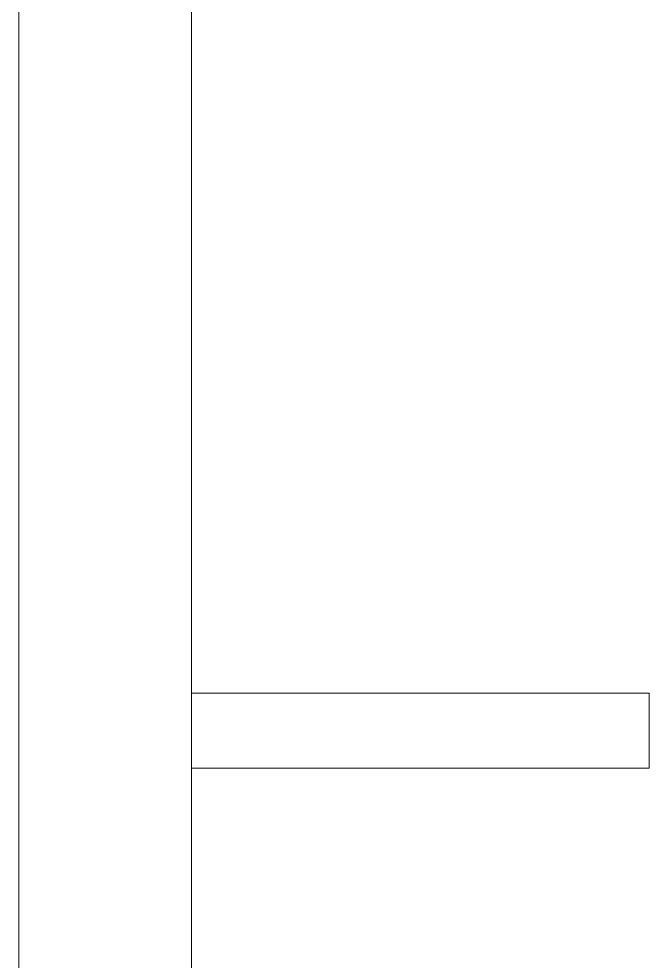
# Model space of a CAD drawing. Header units: metres. Extents: x 1610 to 5629, y 732 to 3974.
# Drawn here: x 1790.292 to 1791.132, y 898.314 to 899.569 of the extents above; entities that cross this region are included whole.
import ezdxf

# ---------------------------------------------------------------- set-up
doc = ezdxf.new("R2010")
doc.units = ezdxf.units.M
doc.header["$MEASUREMENT"] = 0
doc.layers.get('0').update_dxf_attribs({"lineweight": 0})

msp = doc.modelspace()

# ---------------------------------------------------------------- linework, layer by layer
at = {"color": 7}
for p, q in [((1790.5216, 894.9277), (1790.5216, 901.9737)), ((1790.5216, 894.7813), (1790.5216, 901.9737)), ((1790.2916, 894.9277, 0.1938), (1790.2916, 899.6001, 0.3127)), ((1790.5216, 898.6708), (1791.1316, 898.6708)), ((1791.1316, 898.6708), (1791.1316, 898.5708)), ((1791.1316, 898.5708), (1790.5216, 898.5708))]:
    msp.add_line(p, q, dxfattribs=at)

doc.saveas('drawing.dxf')
